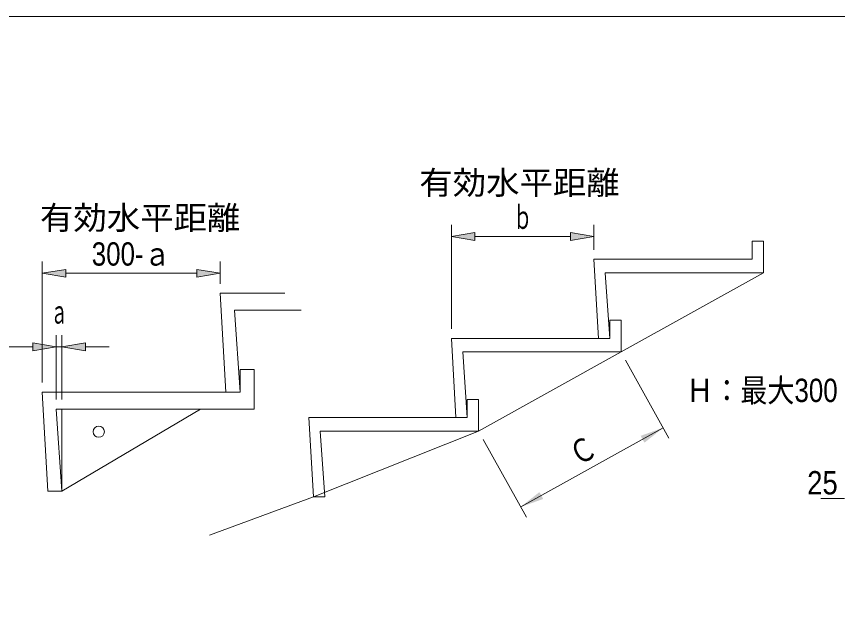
# Model space of a CAD drawing. Units: millimetres at full size, sheet at 1:20; details may follow other scales. Extents: x 200 to 8200, y 186 to 5740.
# Drawn here: x 1928 to 3671, y 4460 to 5740 of the extents above; entities that cross this region are included whole.
import ezdxf
from ezdxf.enums import TextEntityAlignment as Align

# ---------------------------------------------------------------- set-up
doc = ezdxf.new("R2010")
doc.units = ezdxf.units.MM
doc.header["$LTSCALE"] = 20
doc.linetypes.add('DASHED', pattern=[7.5, 6, -1.5])
for name, color, linetype, lineweight in [('ボルト', 7, 'DASHED', 18), ('一般線', 7, 'Continuous', 20), ('図面枠-A3', 7, 'Continuous', 20), ('寸法', 7, 'Continuous', 13), ('階段本体', 7, 'Continuous', 18)]:
    doc.layers.add(name, color=color, linetype=linetype, lineweight=lineweight)
doc.layers.add('文字', color=7, linetype='Continuous')
doc.styles.add('ＭＳ Ｐゴシック', font='')
doc.styles.get('ＭＳ Ｐゴシック').set_extended_font_data('MS PGothic')

# ---------------------------------------------------------------- blocks, each defined once
blk = doc.blocks.new('filled_arrow')
at = {"color": 0, "linetype": 'Continuous', "lineweight": -2}
blk.add_solid([(7.5, 1.25), (0, 0), (7.5, -1.25)], dxfattribs=at)

msp = doc.modelspace()

# ---------------------------------------------------------------- hatches: boundary and pattern name
at = {"layer": '寸法'}
for points in [[(2901.54, 5281.35), (2901.54, 5264.68), (2851.54, 5273.02)], [(3103.94, 5281.35), (3103.94, 5264.68), (3153.94, 5273.02)], [(2032.74, 5203.35), (2032.74, 5186.68), (1982.74, 5195.02)], [(2310.74, 5203.35), (2310.74, 5186.68), (2360.74, 5195.02)], [(1962.74, 5047.35), (1962.74, 5030.68), (2012.74, 5039.02)], [(2074.74, 5047.35), (2074.74, 5030.68), (2024.74, 5039.02)]]:
    msp.add_hatch(color=256, dxfattribs=at).paths.add_polyline_path(points)

# ---------------------------------------------------------------- linework, layer by layer
at = {"layer": 'ボルト', "linetype": 'Continuous'}
msp.add_circle((2102.74, 4859.02), 12, dxfattribs=at)
at = {"layer": '一般線'}
msp.add_line((2024.74, 4733.02), (2318.74, 4907.02), dxfattribs=at)
msp.add_lwpolyline([(3513.94, 5196.22), (3211.54, 5028.22), (2909.14, 4860.22), (2558.74, 4721.02), (2337.94, 4639.42)], dxfattribs=at)
at = {"layer": '図面枠-A3'}
msp.add_lwpolyline([(200, 200), (8200, 200), (8200, 5740), (200, 5740)], close=True, dxfattribs=at)
at = {"layer": '寸法'}
for p, q in [((2851.54, 5077.02), (2851.54, 5298.02)), ((3153.94, 5245.02), (3153.94, 5298.02)), ((2901.54, 5273.02), (3103.94, 5273.02)), ((1982.74, 4963.02), (1982.74, 5220.02)), ((2360.74, 5173.02), (2360.74, 5220.02)), ((2032.74, 5195.02), (2310.74, 5195.02)), ((2012.74, 4927.02), (2012.74, 5064.02)), ((2024.74, 4927.02), (2024.74, 5064.02)), ((1962.74, 5039.02), (1912.74, 5039.02)), ((2012.74, 5039.02), (2024.74, 5039.02)), ((2074.74, 5039.02), (2124.74, 5039.02)), ((3221.26, 5010.73), (3313.12, 4845.38)), ((2998.58, 4699.24), (3300.98, 4867.24)), ((2918.86, 4842.73), (3010.72, 4677.38)), ((3685.81, 4717.18), (3635.81, 4717.18))]:
    msp.add_line(p, q, dxfattribs=at)
for points in [[(2901.54, 5281.35), (2901.54, 5264.68), (2851.54, 5273.02)], [(3103.94, 5281.35), (3103.94, 5264.68), (3153.94, 5273.02)], [(2032.74, 5203.35), (2032.74, 5186.68), (1982.74, 5195.02)], [(2310.74, 5203.35), (2310.74, 5186.68), (2360.74, 5195.02)], [(1962.74, 5047.35), (1962.74, 5030.68), (2012.74, 5039.02)], [(2074.74, 5047.35), (2074.74, 5030.68), (2024.74, 5039.02)]]:
    msp.add_lwpolyline(points, close=True, dxfattribs=at)
at = {"layer": '階段本体'}
for p, q in [((3489.94, 5225.02), (3489.94, 5263.42)), ((3489.94, 5263.42), (3513.94, 5263.42)), ((3513.94, 5263.42), (3513.94, 5225.02)), ((3153.94, 5225.02), (3489.94, 5225.02)), ((3153.94, 5225.02), (3163.54, 5057.02)), ((3465.94, 5225.02), (3489.94, 5225.02)), ((3513.94, 5225.02), (3513.94, 5196.22)), ((3513.94, 5196.22), (3177.94, 5196.22)), ((3177.94, 5196.22), (3187.54, 5057.02)), ((2360.74, 5153.02), (2497.92, 5153.02)), ((2360.74, 5153.02), (2372.74, 4943.02)), ((2532.29, 5117.02), (2390.74, 5117.02)), ((2390.74, 5117.02), (2402.74, 4943.02)), ((3187.54, 5057.02), (3187.54, 5095.42)), ((3187.54, 5095.42), (3211.54, 5095.42)), ((3211.54, 5095.42), (3211.54, 5057.02)), ((2851.54, 5057.02), (3187.54, 5057.02)), ((2851.54, 5057.02), (2861.14, 4889.02)), ((3163.54, 5057.02), (3187.54, 5057.02)), ((3211.54, 5057.02), (3211.54, 5028.22)), ((3211.54, 5028.22), (2875.54, 5028.22)), ((2875.54, 5028.22), (2885.14, 4889.02)), ((2402.74, 4943.02), (2402.74, 4991.02)), ((2402.74, 4991.02), (2432.74, 4991.02)), ((2432.74, 4991.02), (2432.74, 4943.02)), ((1982.74, 4943.02), (2402.74, 4943.02)), ((1982.74, 4943.02), (1994.74, 4733.02)), ((2372.74, 4943.02), (2402.74, 4943.02)), ((2432.74, 4943.02), (2432.74, 4907.02)), ((2885.14, 4889.02), (2885.14, 4927.42)), ((2885.14, 4927.42), (2909.14, 4927.42)), ((2909.14, 4927.42), (2909.14, 4889.02)), ((2432.74, 4907.02), (2012.74, 4907.02)), ((2012.74, 4907.02), (2024.74, 4733.02)), ((2024.74, 4733.02), (2024.74, 4907.02)), ((2549.14, 4889.02), (2885.14, 4889.02)), ((2549.14, 4889.02), (2558.74, 4721.02)), ((2861.14, 4889.02), (2885.14, 4889.02)), ((2909.14, 4889.02), (2909.14, 4860.22)), ((2909.14, 4860.22), (2573.14, 4860.22)), ((2573.14, 4860.22), (2582.74, 4721.02)), ((1994.74, 4733.02), (2024.74, 4733.02)), ((2558.74, 4721.02), (2582.74, 4721.02))]:
    msp.add_line(p, q, dxfattribs=at)

# ---------------------------------------------------------------- block references
at = {"layer": '寸法', "xscale": 6.67, "yscale": 6.67}
for p, rotation in [((3300.98, 4867.24), 209.1), ((2998.58, 4699.24), 29.1)]:
    msp.add_blockref('filled_arrow', p, dxfattribs=dict(at, rotation=rotation))

# ---------------------------------------------------------------- texts
at = {"layer": '寸法', "style": 'ＭＳ Ｐゴシック'}
for s, width, p in [('ｂ', 0.6, (3002.74, 5314.02)), ('300-ａ', 0.85, (2171.74, 5236.02)), ('ａ', 0.55, (2018.74, 5113.02)), ('25', 0.9, (3639.17, 4750.66))]:
    msp.add_text(s, height=49.49, dxfattribs=dict(at, width=width)).set_placement(p, align=Align.MIDDLE_CENTER)
at = {"layer": '寸法', "style": 'ＭＳ Ｐゴシック', "width": 0.85}
msp.add_text('Ｈ：最大300', height=49.49, dxfattribs=at).set_placement((3350.07, 4907.06), align=Align.BOTTOM_LEFT)
at = {"layer": '寸法', "style": 'ＭＳ Ｐゴシック', "width": 0.8}
msp.add_text('Ｃ', height=49.49, rotation=29.055, dxfattribs=at).set_placement((3129.86, 4819.08), align=Align.MIDDLE_CENTER)
at = {"layer": '文字', "style": 'ＭＳ Ｐゴシック', "width": 1.05}
for p in [(2783.44, 5347.69), (1978.3, 5273.19)]:
    msp.add_text('有効水平距離', height=49.49, dxfattribs=at).set_placement(p, align=Align.BOTTOM_LEFT)

doc.saveas('drawing.dxf')
